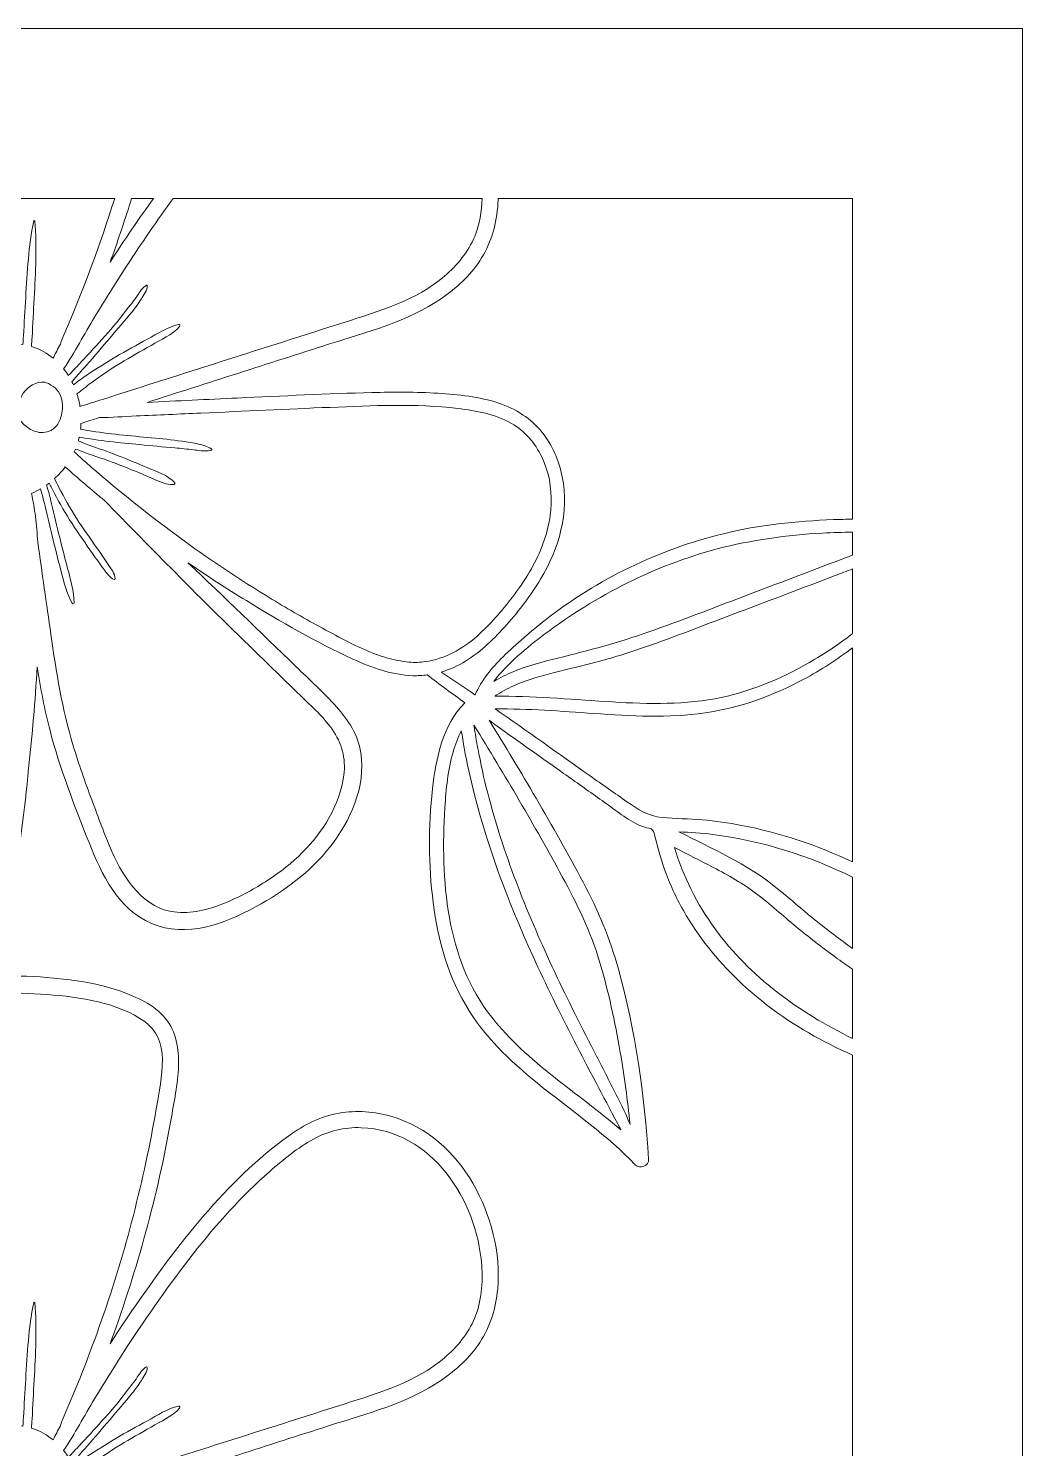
# Model space of a CAD drawing. Extents: x 226 to 1030, y -878 to -133.
# Drawn here: x 497.8 to 585.6, y -258.3 to -133 of the extents above; entities that cross this region are included whole.
import ezdxf

# ---------------------------------------------------------------- set-up
doc = ezdxf.new("R2010")
doc.units = 0
doc.header["$MEASUREMENT"] = 0
doc.layers.add('Layer 1', color=7, linetype='Continuous', lineweight=0)

# ---------------------------------------------------------------- blocks, each defined once
blk = doc.blocks.new('Block_0')
at = {"layer": 'Layer 1'}
for points, knots in [([(585.57, -133.01), (585.57, -133.01), (256.32, -133.01), (256.32, -133.01), (256.32, -133.01), (256.32, -462.26), (256.32, -462.26), (256.32, -462.26), (585.57, -462.26), (585.57, -462.26), (585.57, -462.26), (585.57, -133.01), (585.57, -133.01)], [0, 0, 0, 0, 1, 1, 1, 2, 2, 2, 3, 3, 3, 4, 4, 4, 4]), ([(505.44, -148.01), (504.16, -152.07), (502.67, -156.06), (500.99, -159.98), (500.87, -160.27), (500.74, -160.57), (500.64, -160.87), (500.42, -161.27), (500.21, -161.69), (500.01, -162.11), (499.49, -161.69), (498.91, -161.35), (498.26, -161.13), (498.2, -161.11), (498.15, -161.09), (498.09, -161.08), (498.11, -160.81), (498.13, -160.54), (498.15, -160.27), (498.21, -159.13), (498.27, -157.98), (498.33, -156.82), (498.45, -154.55), (498.59, -152.29), (498.39, -150.01), (498.39, -149.95), (498.3, -149.93), (498.29, -150), (497.83, -152.23), (497.72, -154.49), (497.58, -156.76), (497.52, -157.89), (497.45, -159.01), (497.38, -160.13), (497.36, -160.39), (497.35, -160.65), (497.34, -160.9), (496.85, -160.83), (496.36, -160.82), (495.86, -160.86), (495.88, -160.72), (495.88, -160.57), (495.87, -160.41), (495.83, -159.93), (495.77, -159.44), (495.71, -158.96), (495.6, -158.01), (495.49, -157.06), (495.37, -156.11), (495.26, -155.19), (495.14, -154.27), (495.01, -153.35), (494.94, -152.89), (494.87, -152.43), (494.79, -151.97), (494.7, -151.5), (494.54, -151.04), (494.46, -150.56), (494.43, -150.43), (494.22, -150.46), (494.23, -150.59), (494.25, -151.05), (494.21, -151.51), (494.23, -151.98), (494.26, -152.44), (494.3, -152.9), (494.34, -153.36), (494.44, -154.31), (494.54, -155.25), (494.65, -156.2), (494.76, -157.12), (494.87, -158.05), (494.99, -158.97), (495.04, -159.43), (495.1, -159.89), (495.16, -160.35), (495.19, -160.56), (495.25, -160.75), (495.31, -160.93), (495.21, -160.94), (495.1, -160.96), (495, -160.98), (494.74, -161.03), (494.48, -161.1), (494.23, -161.18), (494.22, -161.17), (494.22, -161.17), (494.22, -161.16), (493.98, -160.87), (493.7, -160.62), (493.47, -160.31), (493.37, -160.18), (493.28, -160.04), (493.18, -159.9), (493.06, -159.52), (492.95, -159.13), (492.85, -158.74), (492.65, -157.97), (492.39, -157.21), (492.17, -156.45), (491.73, -154.96), (491.32, -153.46), (490.96, -151.95), (490.65, -150.65), (490.4, -149.33), (490.17, -148.01), (490.17, -148.01), (505.44, -148.01), (505.44, -148.01)], [0, 0, 0, 0, 1, 1, 1, 2, 2, 2, 3, 3, 3, 4, 4, 4, 5, 5, 5, 6, 6, 6, 7, 7, 7, 8, 8, 8, 9, 9, 9, 10, 10, 10, 11, 11, 11, 12, 12, 12, 13, 13, 13, 14, 14, 14, 15, 15, 15, 16, 16, 16, 17, 17, 17, 18, 18, 18, 19, 19, 19, 20, 20, 20, 21, 21, 21, 22, 22, 22, 23, 23, 23, 24, 24, 24, 25, 25, 25, 26, 26, 26, 27, 27, 27, 28, 28, 28, 29, 29, 29, 30, 30, 30, 31, 31, 31, 32, 32, 32, 33, 33, 33, 34, 34, 34, 35, 35, 35, 36, 36, 36, 36]), ([(537.86, -148.01), (537.83, -149.15), (537.65, -150.3), (537.21, -151.36), (536.64, -152.74), (535.68, -153.9), (534.55, -154.87), (532.04, -157.01), (528.77, -157.97), (525.68, -158.96), (518.57, -161.22), (511.46, -163.49), (504.35, -165.75), (503.69, -165.96), (503.03, -166.17), (502.37, -166.38), (502.31, -166), (502.22, -165.62), (502.1, -165.26), (502.52, -164.94), (502.93, -164.61), (503.35, -164.3), (504.18, -163.68), (505.05, -163.1), (505.94, -162.56), (506.83, -162.02), (507.74, -161.5), (508.65, -160.98), (509.5, -160.49), (510.51, -160.06), (511.17, -159.31), (511.24, -159.23), (511.17, -159.11), (511.07, -159.14), (510.09, -159.34), (509.2, -159.97), (508.33, -160.43), (507.38, -160.94), (506.45, -161.46), (505.53, -162), (504.64, -162.53), (503.75, -163.06), (502.89, -163.66), (502.52, -163.92), (502.14, -164.18), (501.79, -164.47), (501.75, -164.38), (501.71, -164.29), (501.66, -164.2), (501.76, -164.08), (501.86, -163.97), (501.96, -163.84), (502.29, -163.47), (502.62, -163.1), (502.95, -162.73), (503.65, -161.93), (504.34, -161.12), (505.03, -160.31), (505.67, -159.54), (506.34, -158.78), (506.98, -158.01), (507.27, -157.65), (507.54, -157.27), (507.79, -156.88), (508, -156.56), (508.33, -156.11), (508.31, -155.71), (508.31, -155.68), (508.27, -155.65), (508.24, -155.67), (507.89, -155.84), (507.65, -156.3), (507.43, -156.6), (507.15, -156.99), (506.84, -157.38), (506.55, -157.77), (505.93, -158.6), (505.26, -159.39), (504.57, -160.17), (503.89, -160.92), (503.21, -161.67), (502.52, -162.41), (502.16, -162.79), (501.81, -163.17), (501.45, -163.54), (501.42, -163.58), (501.38, -163.61), (501.35, -163.65), (501.24, -163.47), (501.12, -163.29), (500.99, -163.12), (500.97, -163.1), (500.95, -163.07), (500.93, -163.05), (501.92, -161.58), (502.75, -160.01), (503.66, -158.49), (504.57, -156.97), (505.52, -155.46), (506.49, -153.98), (507.81, -151.95), (509.18, -149.96), (510.61, -148.01), (510.61, -148.01), (537.86, -148.01), (537.86, -148.01)], [0, 0, 0, 0, 1, 1, 1, 2, 2, 2, 3, 3, 3, 4, 4, 4, 5, 5, 5, 6, 6, 6, 7, 7, 7, 8, 8, 8, 9, 9, 9, 10, 10, 10, 11, 11, 11, 12, 12, 12, 13, 13, 13, 14, 14, 14, 15, 15, 15, 16, 16, 16, 17, 17, 17, 18, 18, 18, 19, 19, 19, 20, 20, 20, 21, 21, 21, 22, 22, 22, 23, 23, 23, 24, 24, 24, 25, 25, 25, 26, 26, 26, 27, 27, 27, 28, 28, 28, 29, 29, 29, 30, 30, 30, 31, 31, 31, 32, 32, 32, 33, 33, 33, 34, 34, 34, 35, 35, 35, 35]), ([(508.87, -148.01), (508.22, -148.91), (507.58, -149.82), (506.96, -150.73), (506.3, -151.69), (505.66, -152.66), (505.03, -153.63), (505.06, -153.54), (505.1, -153.44), (505.14, -153.35), (505.78, -151.58), (506.37, -149.8), (506.93, -148.01), (506.93, -148.01), (508.87, -148.01), (508.87, -148.01)], [0, 0, 0, 0, 1, 1, 1, 2, 2, 2, 3, 3, 3, 4, 4, 4, 5, 5, 5, 5]), ([(570.57, -176.32), (570, -176.33), (569.44, -176.34), (568.88, -176.36), (565.61, -176.48), (562.34, -176.83), (559.17, -177.6), (553.46, -178.98), (548.06, -181.61), (543.44, -185.22), (542.15, -186.23), (540.89, -187.31), (539.72, -188.46), (538.71, -189.46), (537.83, -190.53), (537.24, -191.81), (537.24, -191.81), (537.23, -191.81), (537.23, -191.81), (536.29, -191.17), (535.35, -190.53), (534.4, -189.9), (534.35, -189.87), (534.3, -189.84), (534.25, -189.81), (535.01, -189.58), (535.73, -189.26), (536.41, -188.84), (537.8, -187.99), (538.98, -186.83), (540.05, -185.61), (541.15, -184.37), (542.17, -183.04), (543.02, -181.62), (544.65, -178.9), (545.57, -175.75), (544.94, -172.58), (544.66, -171.16), (544.07, -169.8), (543.17, -168.67), (542.19, -167.42), (540.83, -166.59), (539.33, -166.08), (537.62, -165.51), (535.76, -165.33), (533.97, -165.21), (532.03, -165.08), (530.08, -165.1), (528.14, -165.15), (524.18, -165.24), (520.22, -165.45), (516.26, -165.63), (513.61, -165.75), (510.96, -165.88), (508.31, -166.01), (513.64, -164.31), (518.97, -162.59), (524.3, -160.89), (527.69, -159.8), (531.31, -158.88), (534.28, -156.84), (535.59, -155.95), (536.76, -154.86), (537.65, -153.53), (538.59, -152.12), (539.09, -150.49), (539.24, -148.8), (539.27, -148.54), (539.27, -148.28), (539.28, -148.01), (539.28, -148.01), (570.57, -148.01), (570.57, -148.01), (570.57, -148.01), (570.57, -176.32), (570.57, -176.32)], [0, 0, 0, 0, 1, 1, 1, 2, 2, 2, 3, 3, 3, 4, 4, 4, 5, 5, 5, 6, 6, 6, 7, 7, 7, 8, 8, 8, 9, 9, 9, 10, 10, 10, 11, 11, 11, 12, 12, 12, 13, 13, 13, 14, 14, 14, 15, 15, 15, 16, 16, 16, 17, 17, 17, 18, 18, 18, 19, 19, 19, 20, 20, 20, 21, 21, 21, 22, 22, 22, 23, 23, 23, 24, 24, 24, 25, 25, 25, 25]), ([(497.41, -167.96), (496.74, -167.3), (496.8, -166.23), (497.22, -165.45), (497.57, -164.8), (498.22, -164.25), (498.98, -164.22), (499.17, -164.21), (499.36, -164.25), (499.53, -164.32), (499.64, -164.36), (499.72, -164.42), (499.8, -164.48), (500.35, -164.76), (500.7, -165.32), (500.8, -165.92), (500.81, -166), (500.82, -166.08), (500.82, -166.17), (500.86, -166.68), (500.75, -167.22), (500.54, -167.69), (500.47, -167.86), (500.35, -168.01), (500.23, -168.15), (500.11, -168.28), (499.97, -168.4), (499.82, -168.48), (499.39, -168.7), (498.89, -168.74), (498.43, -168.57), (498.05, -168.44), (497.7, -168.24), (497.41, -167.96)], [0, 0, 0, 0, 1, 1, 1, 2, 2, 2, 3, 3, 3, 4, 4, 4, 5, 5, 5, 6, 6, 6, 7, 7, 7, 8, 8, 8, 9, 9, 9, 10, 10, 10, 11, 11, 11, 11]), ([(502.89, -171.3), (502.55, -171), (502.21, -170.69), (501.87, -170.39), (501.91, -170.3), (501.94, -170.22), (501.98, -170.13), (502.17, -170.2), (502.35, -170.27), (502.52, -170.33), (503.41, -170.66), (504.32, -170.95), (505.21, -171.28), (506.13, -171.63), (507.05, -172), (507.96, -172.38), (508.81, -172.73), (509.76, -173.3), (510.68, -173.26), (510.76, -173.25), (510.78, -173.17), (510.74, -173.12), (510.15, -172.42), (509.13, -172.12), (508.31, -171.77), (507.43, -171.4), (506.55, -171.03), (505.66, -170.69), (504.81, -170.36), (503.95, -170.06), (503.09, -169.76), (502.8, -169.65), (502.51, -169.53), (502.23, -169.41), (502.26, -169.3), (502.29, -169.18), (502.31, -169.07), (504.08, -169.4), (505.87, -169.57), (507.65, -169.74), (508.68, -169.83), (509.7, -169.94), (510.73, -170.03), (511.29, -170.08), (511.85, -170.13), (512.4, -170.2), (512.62, -170.23), (512.84, -170.26), (513.06, -170.28), (513.37, -170.3), (513.61, -170.28), (513.92, -170.26), (514, -170.25), (514.04, -170.14), (513.96, -170.1), (513.58, -169.92), (513.25, -169.78), (512.83, -169.69), (512.35, -169.59), (511.87, -169.52), (511.39, -169.45), (510.48, -169.31), (509.58, -169.22), (508.67, -169.14), (506.8, -168.96), (504.92, -168.81), (503.06, -168.49), (502.85, -168.45), (502.64, -168.41), (502.42, -168.37), (502.44, -168.2), (502.46, -168.04), (502.46, -167.87), (502.99, -167.7), (503.52, -167.53), (504.06, -167.36), (505.15, -167.34), (506.25, -167.27), (507.34, -167.21), (509.25, -167.13), (511.15, -167.04), (513.05, -166.96), (516.85, -166.79), (520.65, -166.6), (524.45, -166.45), (528.18, -166.3), (531.99, -166.11), (535.71, -166.55), (537.34, -166.75), (539.02, -167.04), (540.46, -167.87), (541.65, -168.55), (542.54, -169.6), (543.13, -170.83), (544.39, -173.43), (544.12, -176.49), (543.01, -179.08), (542.38, -180.56), (541.52, -181.93), (540.55, -183.19), (539.6, -184.43), (538.56, -185.63), (537.39, -186.67), (536.13, -187.78), (534.56, -188.65), (532.88, -188.89), (532.4, -188.96), (531.9, -188.98), (531.41, -188.93), (531.07, -188.9), (530.73, -188.85), (530.4, -188.79), (529.74, -188.65), (529.1, -188.46), (528.47, -188.23), (526.84, -187.62), (525.31, -186.77), (523.79, -185.95), (522.29, -185.14), (520.81, -184.29), (519.34, -183.4), (513.52, -179.87), (508, -175.79), (502.89, -171.3)], [0, 0, 0, 0, 1, 1, 1, 2, 2, 2, 3, 3, 3, 4, 4, 4, 5, 5, 5, 6, 6, 6, 7, 7, 7, 8, 8, 8, 9, 9, 9, 10, 10, 10, 11, 11, 11, 12, 12, 12, 13, 13, 13, 14, 14, 14, 15, 15, 15, 16, 16, 16, 17, 17, 17, 18, 18, 18, 19, 19, 19, 20, 20, 20, 21, 21, 21, 22, 22, 22, 23, 23, 23, 24, 24, 24, 25, 25, 25, 26, 26, 26, 27, 27, 27, 28, 28, 28, 29, 29, 29, 30, 30, 30, 31, 31, 31, 32, 32, 32, 33, 33, 33, 34, 34, 34, 35, 35, 35, 36, 36, 36, 37, 37, 37, 38, 38, 38, 39, 39, 39, 40, 40, 40, 41, 41, 41, 41]), ([(498.89, -173.64), (499, -174.03), (499.11, -174.42), (499.2, -174.81), (499.44, -175.8), (499.67, -176.8), (499.92, -177.79), (500.17, -178.81), (500.42, -179.82), (500.68, -180.83), (500.94, -181.83), (501.17, -182.85), (501.69, -183.74), (501.73, -183.82), (501.85, -183.79), (501.85, -183.7), (501.84, -182.66), (501.54, -181.66), (501.28, -180.66), (501.01, -179.63), (500.75, -178.59), (500.49, -177.56), (500.25, -176.56), (500.02, -175.57), (499.78, -174.58), (499.67, -174.15), (499.56, -173.72), (499.42, -173.3), (499.49, -173.25), (499.56, -173.19), (499.64, -173.14), (499.81, -173.44), (499.97, -173.74), (500.13, -174.05), (500.6, -174.96), (501.11, -175.85), (501.67, -176.71), (502.25, -177.6), (502.87, -178.47), (503.48, -179.34), (503.81, -179.81), (504.13, -180.27), (504.47, -180.72), (504.73, -181.06), (504.99, -181.49), (505.4, -181.65), (505.44, -181.66), (505.47, -181.63), (505.47, -181.59), (505.47, -181.12), (505.11, -180.69), (504.86, -180.32), (504.55, -179.84), (504.23, -179.38), (503.9, -178.92), (503.28, -178.03), (502.65, -177.14), (502.06, -176.23), (501.49, -175.35), (501, -174.44), (500.51, -173.51), (500.39, -173.28), (500.26, -173), (500.12, -172.74), (500.47, -172.42), (500.8, -172.08), (501.08, -171.71), (502.21, -172.72), (503.37, -173.71), (504.55, -174.68), (504.63, -174.75), (504.7, -174.83), (504.77, -174.91), (505.37, -175.54), (505.99, -176.17), (506.6, -176.79), (507.84, -178.04), (509.07, -179.29), (510.3, -180.54), (512.75, -183.04), (515.26, -185.49), (517.77, -187.94), (519.02, -189.16), (520.28, -190.38), (521.54, -191.61), (522.6, -192.64), (523.76, -193.64), (524.62, -194.85), (525.49, -196.07), (525.85, -197.42), (525.66, -198.91), (525.48, -200.23), (525.02, -201.5), (524.37, -202.66), (523.1, -204.93), (521.12, -206.77), (518.95, -208.18), (517.81, -208.92), (516.6, -209.59), (515.34, -210.12), (513.96, -210.7), (512.46, -211.13), (510.95, -211.01), (508.01, -210.78), (506.28, -208.09), (505.19, -205.64), (504.53, -204.15), (503.98, -202.6), (503.41, -201.08), (502.82, -199.51), (502.26, -197.93), (501.78, -196.32), (500.8, -193.1), (500.28, -189.79), (499.8, -186.47), (499.41, -183.76), (499.03, -181.05), (498.65, -178.34), (498.59, -177.59), (498.53, -176.84), (498.44, -176.09), (498.35, -175.39), (498.24, -174.72), (498.09, -174.04), (498.36, -173.93), (498.63, -173.79), (498.89, -173.64)], [0, 0, 0, 0, 1, 1, 1, 2, 2, 2, 3, 3, 3, 4, 4, 4, 5, 5, 5, 6, 6, 6, 7, 7, 7, 8, 8, 8, 9, 9, 9, 10, 10, 10, 11, 11, 11, 12, 12, 12, 13, 13, 13, 14, 14, 14, 15, 15, 15, 16, 16, 16, 17, 17, 17, 18, 18, 18, 19, 19, 19, 20, 20, 20, 21, 21, 21, 22, 22, 22, 23, 23, 23, 24, 24, 24, 25, 25, 25, 26, 26, 26, 27, 27, 27, 28, 28, 28, 29, 29, 29, 30, 30, 30, 31, 31, 31, 32, 32, 32, 33, 33, 33, 34, 34, 34, 35, 35, 35, 36, 36, 36, 37, 37, 37, 38, 38, 38, 39, 39, 39, 40, 40, 40, 41, 41, 41, 42, 42, 42, 42]), ([(570.57, -179.49), (570.24, -179.61), (569.91, -179.74), (569.57, -179.87), (566.73, -180.95), (563.87, -182.03), (561.02, -183.11), (558.22, -184.18), (555.42, -185.27), (552.58, -186.27), (549.94, -187.19), (547.27, -187.92), (544.55, -188.58), (543.21, -188.9), (541.88, -189.25), (540.6, -189.78), (540.01, -190.03), (539.44, -190.31), (538.89, -190.63), (540.16, -189.02), (541.79, -187.66), (543.41, -186.45), (545.68, -184.75), (548.12, -183.23), (550.65, -181.97), (553.19, -180.7), (555.85, -179.68), (558.6, -178.95), (561.65, -178.15), (564.77, -177.72), (567.92, -177.55), (568.8, -177.5), (569.69, -177.48), (570.57, -177.47), (570.57, -177.47), (570.57, -179.49), (570.57, -179.49)], [0, 0, 0, 0, 1, 1, 1, 2, 2, 2, 3, 3, 3, 4, 4, 4, 5, 5, 5, 6, 6, 6, 7, 7, 7, 8, 8, 8, 9, 9, 9, 10, 10, 10, 11, 11, 11, 12, 12, 12, 12]), ([(570.57, -271.77), (570, -271.78), (569.44, -271.79), (568.88, -271.81), (565.61, -271.93), (562.34, -272.29), (559.17, -273.06), (553.46, -274.43), (548.06, -277.06), (543.44, -280.67), (542.15, -281.68), (540.89, -282.76), (539.72, -283.92), (538.71, -284.91), (537.83, -285.99), (537.24, -287.26), (537.24, -287.26), (537.23, -287.26), (537.23, -287.26), (536.29, -286.62), (535.35, -285.98), (534.4, -285.35), (534.35, -285.32), (534.3, -285.29), (534.25, -285.26), (535.01, -285.04), (535.73, -284.71), (536.41, -284.3), (537.8, -283.44), (538.98, -282.29), (540.05, -281.07), (541.15, -279.82), (542.17, -278.5), (543.02, -277.08), (544.65, -274.35), (545.57, -271.2), (544.94, -268.03), (544.66, -266.61), (544.07, -265.26), (543.17, -264.12), (542.19, -262.87), (540.83, -262.04), (539.33, -261.54), (537.62, -260.96), (535.76, -260.78), (533.97, -260.66), (532.03, -260.54), (530.08, -260.55), (528.14, -260.6), (524.18, -260.69), (520.22, -260.91), (516.26, -261.09), (513.61, -261.21), (510.96, -261.34), (508.31, -261.47), (513.64, -259.77), (518.97, -258.04), (524.3, -256.34), (527.69, -255.26), (531.31, -254.33), (534.28, -252.3), (535.59, -251.4), (536.76, -250.31), (537.65, -248.99), (538.59, -247.57), (539.09, -245.94), (539.24, -244.26), (539.54, -241.08), (538.63, -237.68), (537.05, -234.93), (535.46, -232.16), (532.98, -229.95), (529.89, -229.03), (528.38, -228.58), (526.79, -228.48), (525.24, -228.73), (523.61, -229), (522.13, -229.78), (520.8, -230.73), (518.01, -232.73), (515.54, -235.18), (513.31, -237.78), (511.02, -240.44), (508.94, -243.29), (506.96, -246.18), (506.3, -247.14), (505.66, -248.11), (505.03, -249.08), (505.06, -248.99), (505.1, -248.89), (505.14, -248.8), (506.28, -245.65), (507.3, -242.44), (508.19, -239.21), (509.07, -235.97), (509.81, -232.69), (510.39, -229.38), (510.67, -227.8), (511, -226.18), (511.07, -224.57), (511.13, -223.08), (510.87, -221.56), (509.91, -220.37), (508.93, -219.17), (507.39, -218.49), (505.97, -217.98), (504.43, -217.43), (502.82, -217.13), (501.21, -216.94), (498.17, -216.59), (494.67, -216.23), (491.95, -217.92), (489.43, -219.47), (488.06, -222.31), (487.6, -225.15), (487.33, -226.84), (487.32, -228.56), (487.37, -230.27), (487.43, -231.93), (487.52, -233.58), (487.64, -235.23), (487.89, -238.55), (488.3, -241.86), (488.93, -245.12), (489.25, -246.76), (489.61, -248.39), (490.09, -249.99), (490.25, -250.51), (490.41, -251.04), (490.58, -251.57), (490.29, -251.13), (490, -250.7), (489.71, -250.26), (488.09, -247.81), (486.5, -245.34), (484.91, -242.87), (483.34, -240.45), (481.78, -238.01), (480.01, -235.73), (478.44, -233.7), (476.59, -231.68), (474.16, -230.71), (472.94, -230.22), (471.64, -230.07), (470.35, -230.29), (469.37, -230.46), (468.24, -230.91), (467.61, -231.74), (467.19, -231.46), (466.76, -231.21), (466.3, -230.99), (461.9, -228.9), (457.01, -229.89), (452.57, -231.74), (452.6, -231.71), (452.62, -231.69), (452.65, -231.66), (453.64, -230.63), (454.61, -229.58), (455.57, -228.51), (457.21, -226.66), (458.77, -224.74), (460.29, -222.79), (460.29, -222.79), (460.3, -222.79), (460.3, -222.79), (460.52, -222.8), (460.74, -222.78), (460.96, -222.76), (461.36, -222.72), (461.77, -222.69), (462.17, -222.63), (463.04, -222.51), (463.9, -222.31), (464.75, -222.08), (465.43, -221.9), (466.11, -221.7), (466.78, -221.48), (467.32, -221.59), (468.02, -221.4), (468.5, -221.32), (469.92, -221.1), (471.23, -220.56), (472.46, -219.83), (472.97, -219.52), (473.48, -219.18), (473.83, -218.7), (474.11, -218.33), (474.46, -217.68), (473.98, -217.33), (473.43, -216.94), (472.6, -217.13), (471.98, -217.21), (471.24, -217.29), (470.54, -217.45), (469.85, -217.74), (469.09, -218.07), (468.32, -218.4), (467.63, -218.86), (467.14, -219.18), (466.63, -219.56), (466.38, -220.08), (466.25, -220.24), (466.15, -220.42), (466.11, -220.61), (465.56, -220.78), (465.02, -220.94), (464.47, -221.08), (463.66, -221.3), (462.86, -221.5), (462.05, -221.71), (461.66, -221.81), (461.27, -221.93), (460.87, -222.03), (460.91, -221.99), (460.94, -221.95), (460.97, -221.9), (463.16, -219.03), (465.22, -216.03), (467.07, -212.91), (467.25, -212.86), (467.41, -212.8), (467.58, -212.75), (468.04, -212.61), (468.5, -212.46), (468.96, -212.3), (469.86, -211.98), (470.74, -211.62), (471.62, -211.23), (472.33, -210.91), (473.05, -210.59), (473.69, -210.14), (473.73, -210.11), (473.76, -210.08), (473.8, -210.06), (473.88, -210.06), (473.97, -210.05), (474.06, -210.03), (475.63, -211.34), (477.66, -212.17), (479.54, -212.9), (482.84, -214.18), (486.26, -215.35), (489.83, -215.47), (490.67, -215.49), (491.6, -215.53), (492.41, -215.26), (493.19, -214.99), (493.74, -214.41), (494.21, -213.74), (495.15, -212.38), (495.75, -210.78), (496.17, -209.18), (497.12, -205.65), (497.47, -201.96), (497.84, -198.33), (498.15, -195.34), (498.42, -192.35), (498.6, -189.36), (498.89, -191.24), (499.24, -193.13), (499.73, -194.98), (500.61, -198.35), (501.89, -201.62), (503.17, -204.86), (504.27, -207.64), (505.75, -210.76), (508.68, -212), (511.78, -213.31), (515.14, -212.03), (517.91, -210.51), (520.35, -209.18), (522.68, -207.47), (524.41, -205.28), (526.23, -202.98), (527.62, -199.94), (527.16, -196.94), (526.92, -195.37), (526.05, -194.04), (525.01, -192.88), (523.89, -191.62), (522.63, -190.48), (521.42, -189.31), (518.26, -186.25), (515.1, -183.19), (511.9, -180.16), (513.59, -181.32), (515.31, -182.44), (517.06, -183.51), (520.09, -185.37), (523.21, -187.18), (526.45, -188.66), (528.12, -189.43), (529.89, -190.06), (531.75, -190.13), (532.18, -190.14), (532.61, -190.12), (533.02, -190.06), (534.11, -190.9), (535.23, -191.72), (536.34, -192.52), (534.4, -194.49), (533.78, -197.45), (533.48, -200.13), (533.13, -203.44), (533.12, -206.86), (533.55, -210.16), (533.98, -213.51), (534.9, -216.82), (536.72, -219.7), (538.41, -222.37), (540.75, -224.51), (543.2, -226.46), (545.98, -228.67), (548.92, -230.71), (551.38, -233.29), (551.79, -233.71), (552.6, -233.39), (552.56, -232.79), (552.2, -227.16), (551.4, -221.48), (549.89, -216.04), (549.15, -213.35), (548.1, -210.81), (546.78, -208.35), (545.45, -205.86), (544.06, -203.4), (542.63, -200.95), (541.29, -198.64), (539.9, -196.35), (538.49, -194.07), (538.53, -194.1), (538.56, -194.13), (538.6, -194.15), (540.74, -195.7), (542.9, -197.22), (545.06, -198.75), (546.13, -199.5), (547.19, -200.26), (548.26, -201.02), (549.28, -201.74), (550.28, -202.55), (551.38, -203.15), (551.66, -203.29), (551.94, -203.41), (552.22, -203.51), (552.47, -203.59), (552.77, -203.56), (552.93, -203.79), (553.01, -203.9), (553.04, -204.04), (553.08, -204.17), (553.4, -205.35), (553.69, -206.53), (554.13, -207.67), (554.61, -208.92), (555.19, -210.13), (555.88, -211.29), (557.23, -213.54), (558.92, -215.58), (560.84, -217.37), (561.56, -218.03), (562.31, -218.66), (563.09, -219.26), (565.4, -221.02), (567.92, -222.45), (570.57, -223.62), (570.57, -223.62), (570.57, -271.77), (570.57, -271.77)], [0, 0, 0, 0, 1, 1, 1, 2, 2, 2, 3, 3, 3, 4, 4, 4, 5, 5, 5, 6, 6, 6, 7, 7, 7, 8, 8, 8, 9, 9, 9, 10, 10, 10, 11, 11, 11, 12, 12, 12, 13, 13, 13, 14, 14, 14, 15, 15, 15, 16, 16, 16, 17, 17, 17, 18, 18, 18, 19, 19, 19, 20, 20, 20, 21, 21, 21, 22, 22, 22, 23, 23, 23, 24, 24, 24, 25, 25, 25, 26, 26, 26, 27, 27, 27, 28, 28, 28, 29, 29, 29, 30, 30, 30, 31, 31, 31, 32, 32, 32, 33, 33, 33, 34, 34, 34, 35, 35, 35, 36, 36, 36, 37, 37, 37, 38, 38, 38, 39, 39, 39, 40, 40, 40, 41, 41, 41, 42, 42, 42, 43, 43, 43, 44, 44, 44, 45, 45, 45, 46, 46, 46, 47, 47, 47, 48, 48, 48, 49, 49, 49, 50, 50, 50, 51, 51, 51, 52, 52, 52, 53, 53, 53, 54, 54, 54, 55, 55, 55, 56, 56, 56, 57, 57, 57, 58, 58, 58, 59, 59, 59, 60, 60, 60, 61, 61, 61, 62, 62, 62, 63, 63, 63, 64, 64, 64, 65, 65, 65, 66, 66, 66, 67, 67, 67, 68, 68, 68, 69, 69, 69, 70, 70, 70, 71, 71, 71, 72, 72, 72, 73, 73, 73, 74, 74, 74, 75, 75, 75, 76, 76, 76, 77, 77, 77, 78, 78, 78, 79, 79, 79, 80, 80, 80, 81, 81, 81, 82, 82, 82, 83, 83, 83, 84, 84, 84, 85, 85, 85, 86, 86, 86, 87, 87, 87, 88, 88, 88, 89, 89, 89, 90, 90, 90, 91, 91, 91, 92, 92, 92, 93, 93, 93, 94, 94, 94, 95, 95, 95, 96, 96, 96, 97, 97, 97, 98, 98, 98, 99, 99, 99, 100, 100, 100, 101, 101, 101, 102, 102, 102, 103, 103, 103, 104, 104, 104, 105, 105, 105, 106, 106, 106, 107, 107, 107, 108, 108, 108, 109, 109, 109, 110, 110, 110, 111, 111, 111, 112, 112, 112, 113, 113, 113, 114, 114, 114, 115, 115, 115, 116, 116, 116, 117, 117, 117, 118, 118, 118, 119, 119, 119, 120, 120, 120, 121, 121, 121, 122, 122, 122, 123, 123, 123, 123]), ([(570.57, -186.39), (570.54, -186.41), (570.52, -186.44), (570.49, -186.46), (569.33, -187.4), (568.05, -188.21), (566.76, -188.96), (564.16, -190.45), (561.37, -191.62), (558.42, -192.16), (555.24, -192.74), (551.97, -192.62), (548.77, -192.41), (545.51, -192.19), (542.26, -191.93), (538.99, -191.94), (539.07, -191.89), (539.15, -191.83), (539.23, -191.78), (539.74, -191.46), (540.28, -191.18), (540.83, -190.94), (541.94, -190.47), (543.1, -190.14), (544.26, -189.84), (545.48, -189.53), (546.7, -189.27), (547.91, -188.95), (549.33, -188.57), (550.73, -188.13), (552.12, -187.65), (554.95, -186.67), (557.74, -185.57), (560.54, -184.51), (563.37, -183.44), (566.19, -182.37), (569.02, -181.3), (569.53, -181.1), (570.05, -180.91), (570.57, -180.71), (570.57, -180.71), (570.57, -186.39), (570.57, -186.39)], [0, 0, 0, 0, 1, 1, 1, 2, 2, 2, 3, 3, 3, 4, 4, 4, 5, 5, 5, 6, 6, 6, 7, 7, 7, 8, 8, 8, 9, 9, 9, 10, 10, 10, 11, 11, 11, 12, 12, 12, 13, 13, 13, 14, 14, 14, 14]), ([(570.57, -206.57), (567.44, -205.1), (564.15, -203.98), (560.76, -203.34), (559.61, -203.12), (558.45, -202.96), (557.29, -202.85), (556.11, -202.74), (554.93, -202.77), (553.76, -202.65), (552.56, -202.52), (551.61, -201.94), (550.65, -201.26), (549.56, -200.5), (548.48, -199.73), (547.39, -198.97), (544.6, -197.01), (541.83, -195.01), (539.03, -193.06), (541.94, -193.05), (544.83, -193.26), (547.74, -193.47), (551, -193.7), (554.3, -193.88), (557.55, -193.41), (560.62, -192.97), (563.53, -191.9), (566.26, -190.44), (567.76, -189.63), (569.22, -188.7), (570.57, -187.66), (570.57, -187.66), (570.57, -206.57), (570.57, -206.57)], [0, 0, 0, 0, 1, 1, 1, 2, 2, 2, 3, 3, 3, 4, 4, 4, 5, 5, 5, 6, 6, 6, 7, 7, 7, 8, 8, 8, 9, 9, 9, 10, 10, 10, 11, 11, 11, 11]), ([(542.36, -214.9), (544.64, -219.93), (547.25, -224.79), (549.83, -229.67), (549.92, -229.85), (550.01, -230.03), (550.11, -230.21), (546.28, -226.92), (541.87, -224.27), (538.72, -220.28), (534.63, -215.07), (534.2, -208.13), (534.58, -201.78), (534.68, -200.12), (534.85, -198.47), (535.3, -196.87), (535.49, -196.22), (535.74, -195.59), (536.03, -194.99), (536.06, -195.16), (536.1, -195.33), (536.12, -195.5), (536.33, -196.85), (536.6, -198.2), (536.92, -199.54), (538.16, -204.84), (540.11, -209.95), (542.36, -214.9)], [0, 0, 0, 0, 1, 1, 1, 2, 2, 2, 3, 3, 3, 4, 4, 4, 5, 5, 5, 6, 6, 6, 7, 7, 7, 8, 8, 8, 9, 9, 9, 9]), ([(537.14, -194.51), (539.87, -198.89), (542.48, -203.34), (544.94, -207.87), (546.26, -210.29), (547.44, -212.73), (548.24, -215.37), (549.03, -217.99), (549.59, -220.68), (550.06, -223.37), (550.42, -225.48), (550.71, -227.61), (550.92, -229.74), (550.61, -228.91), (550.22, -228.12), (549.82, -227.34), (549.2, -226.12), (548.58, -224.91), (547.95, -223.7), (546.69, -221.25), (545.45, -218.79), (544.28, -216.3), (541.96, -211.36), (539.89, -206.27), (538.49, -200.98), (538.14, -199.68), (537.84, -198.36), (537.58, -197.04), (537.45, -196.38), (537.34, -195.71), (537.23, -195.05), (537.2, -194.87), (537.17, -194.69), (537.14, -194.51)], [0, 0, 0, 0, 1, 1, 1, 2, 2, 2, 3, 3, 3, 4, 4, 4, 5, 5, 5, 6, 6, 6, 7, 7, 7, 8, 8, 8, 9, 9, 9, 10, 10, 10, 11, 11, 11, 11]), ([(570.57, -214.21), (569.45, -213.4), (568.34, -212.57), (567.26, -211.7), (566.09, -210.76), (564.97, -209.75), (563.8, -208.81), (561.23, -206.74), (558.17, -205.39), (555.23, -203.91), (556.23, -203.95), (557.23, -204.01), (558.22, -204.14), (562.52, -204.68), (566.68, -206.02), (570.57, -207.91), (570.57, -207.91), (570.57, -214.21), (570.57, -214.21)], [0, 0, 0, 0, 1, 1, 1, 2, 2, 2, 3, 3, 3, 4, 4, 4, 5, 5, 5, 6, 6, 6, 6]), ([(570.57, -222.15), (565.86, -219.86), (561.5, -216.7), (558.41, -212.45), (556.83, -210.27), (555.61, -207.85), (554.84, -205.28), (555.98, -205.87), (557.12, -206.46), (558.27, -207.05), (559.6, -207.75), (560.91, -208.48), (562.11, -209.4), (563.3, -210.31), (564.41, -211.31), (565.56, -212.26), (566.69, -213.2), (567.86, -214.1), (569.05, -214.97), (569.55, -215.33), (570.06, -215.69), (570.57, -216.04), (570.57, -216.04), (570.57, -222.15), (570.57, -222.15)], [0, 0, 0, 0, 1, 1, 1, 2, 2, 2, 3, 3, 3, 4, 4, 4, 5, 5, 5, 6, 6, 6, 7, 7, 7, 8, 8, 8, 8]), ([(500.99, -255.44), (500.87, -255.72), (500.74, -256.02), (500.64, -256.32), (500.42, -256.73), (500.21, -257.14), (500.01, -257.56), (499.49, -257.14), (498.91, -256.81), (498.26, -256.59), (498.2, -256.56), (498.15, -256.55), (498.09, -256.53), (498.11, -256.26), (498.13, -256), (498.15, -255.73), (498.21, -254.58), (498.27, -253.43), (498.33, -252.28), (498.45, -250), (498.59, -247.74), (498.39, -245.46), (498.39, -245.41), (498.3, -245.39), (498.29, -245.45), (497.83, -247.69), (497.72, -249.94), (497.58, -252.21), (497.52, -253.34), (497.45, -254.46), (497.38, -255.59), (497.36, -255.85), (497.35, -256.1), (497.34, -256.36), (496.85, -256.28), (496.36, -256.28), (495.86, -256.32), (495.88, -256.17), (495.88, -256.02), (495.87, -255.87), (495.83, -255.38), (495.77, -254.89), (495.71, -254.41), (495.6, -253.46), (495.49, -252.51), (495.37, -251.57), (495.26, -250.64), (495.14, -249.72), (495.01, -248.8), (494.94, -248.34), (494.87, -247.89), (494.79, -247.43), (494.7, -246.95), (494.54, -246.49), (494.46, -246.01), (494.43, -245.88), (494.22, -245.91), (494.23, -246.05), (494.25, -246.51), (494.21, -246.97), (494.23, -247.43), (494.26, -247.89), (494.3, -248.35), (494.34, -248.81), (494.44, -249.76), (494.54, -250.71), (494.65, -251.66), (494.76, -252.58), (494.87, -253.5), (494.99, -254.42), (495.04, -254.88), (495.1, -255.34), (495.16, -255.8), (495.19, -256.01), (495.25, -256.2), (495.31, -256.38), (495.21, -256.4), (495.1, -256.41), (495, -256.44), (494.74, -256.48), (494.48, -256.55), (494.23, -256.63), (494.22, -256.63), (494.22, -256.62), (494.22, -256.62), (493.98, -256.32), (493.7, -256.08), (493.47, -255.76), (493.37, -255.63), (493.28, -255.49), (493.18, -255.36), (493.06, -254.97), (492.95, -254.58), (492.85, -254.19), (492.65, -253.42), (492.39, -252.66), (492.17, -251.9), (491.73, -250.41), (491.32, -248.92), (490.96, -247.41), (490.23, -244.32), (489.74, -241.19), (489.42, -238.04), (489.09, -234.88), (488.85, -231.67), (488.88, -228.5), (488.9, -225.72), (489.33, -222.71), (491.21, -220.52), (492.07, -219.51), (493.16, -218.81), (494.45, -218.47), (495.89, -218.09), (497.41, -218.13), (498.89, -218.23), (501.85, -218.42), (505.08, -218.8), (507.67, -220.37), (508.83, -221.07), (509.51, -222.12), (509.62, -223.47), (509.74, -224.91), (509.45, -226.35), (509.21, -227.76), (508.68, -230.92), (508.01, -234.07), (507.23, -237.19), (505.67, -243.45), (503.53, -249.51), (500.99, -255.44)], [0, 0, 0, 0, 1, 1, 1, 2, 2, 2, 3, 3, 3, 4, 4, 4, 5, 5, 5, 6, 6, 6, 7, 7, 7, 8, 8, 8, 9, 9, 9, 10, 10, 10, 11, 11, 11, 12, 12, 12, 13, 13, 13, 14, 14, 14, 15, 15, 15, 16, 16, 16, 17, 17, 17, 18, 18, 18, 19, 19, 19, 20, 20, 20, 21, 21, 21, 22, 22, 22, 23, 23, 23, 24, 24, 24, 25, 25, 25, 26, 26, 26, 27, 27, 27, 28, 28, 28, 29, 29, 29, 30, 30, 30, 31, 31, 31, 32, 32, 32, 33, 33, 33, 34, 34, 34, 35, 35, 35, 36, 36, 36, 37, 37, 37, 38, 38, 38, 39, 39, 39, 40, 40, 40, 41, 41, 41, 42, 42, 42, 43, 43, 43, 43]), ([(504.35, -261.2), (503.69, -261.41), (503.03, -261.63), (502.37, -261.84), (502.31, -261.46), (502.22, -261.08), (502.1, -260.71), (502.52, -260.39), (502.93, -260.07), (503.35, -259.76), (504.18, -259.14), (505.05, -258.56), (505.94, -258.02), (506.83, -257.47), (507.74, -256.96), (508.65, -256.44), (509.5, -255.94), (510.51, -255.51), (511.17, -254.77), (511.24, -254.69), (511.17, -254.57), (511.07, -254.59), (510.09, -254.79), (509.2, -255.42), (508.33, -255.89), (507.38, -256.39), (506.45, -256.91), (505.53, -257.45), (504.64, -257.98), (503.75, -258.52), (502.89, -259.11), (502.52, -259.37), (502.14, -259.64), (501.79, -259.93), (501.75, -259.84), (501.71, -259.74), (501.66, -259.65), (501.76, -259.54), (501.86, -259.42), (501.96, -259.3), (502.29, -258.93), (502.62, -258.56), (502.95, -258.18), (503.65, -257.38), (504.34, -256.58), (505.03, -255.76), (505.67, -254.99), (506.34, -254.24), (506.98, -253.46), (507.27, -253.1), (507.54, -252.72), (507.79, -252.33), (508, -252.01), (508.33, -251.57), (508.31, -251.17), (508.31, -251.13), (508.27, -251.11), (508.24, -251.12), (507.89, -251.29), (507.65, -251.75), (507.43, -252.05), (507.15, -252.45), (506.84, -252.83), (506.55, -253.22), (505.93, -254.06), (505.26, -254.85), (504.57, -255.62), (503.89, -256.38), (503.21, -257.12), (502.52, -257.86), (502.16, -258.24), (501.81, -258.62), (501.45, -259), (501.42, -259.03), (501.38, -259.07), (501.35, -259.1), (501.24, -258.92), (501.12, -258.75), (500.99, -258.58), (500.97, -258.55), (500.95, -258.53), (500.93, -258.5), (501.92, -257.03), (502.75, -255.46), (503.66, -253.95), (504.57, -252.42), (505.52, -250.92), (506.49, -249.43), (508.34, -246.6), (510.28, -243.81), (512.37, -241.15), (514.41, -238.55), (516.63, -236.07), (519.12, -233.88), (520.32, -232.83), (521.58, -231.79), (522.99, -231.02), (524.29, -230.31), (525.71, -229.96), (527.2, -230.02), (533.44, -230.23), (537.39, -236.42), (537.83, -242.14), (537.95, -243.71), (537.82, -245.34), (537.21, -246.81), (536.64, -248.19), (535.68, -249.36), (534.55, -250.32), (532.04, -252.46), (528.77, -253.42), (525.68, -254.41), (518.57, -256.68), (511.46, -258.94), (504.35, -261.2)], [0, 0, 0, 0, 1, 1, 1, 2, 2, 2, 3, 3, 3, 4, 4, 4, 5, 5, 5, 6, 6, 6, 7, 7, 7, 8, 8, 8, 9, 9, 9, 10, 10, 10, 11, 11, 11, 12, 12, 12, 13, 13, 13, 14, 14, 14, 15, 15, 15, 16, 16, 16, 17, 17, 17, 18, 18, 18, 19, 19, 19, 20, 20, 20, 21, 21, 21, 22, 22, 22, 23, 23, 23, 24, 24, 24, 25, 25, 25, 26, 26, 26, 27, 27, 27, 28, 28, 28, 29, 29, 29, 30, 30, 30, 31, 31, 31, 32, 32, 32, 33, 33, 33, 34, 34, 34, 35, 35, 35, 36, 36, 36, 37, 37, 37, 38, 38, 38, 38])]:
    blk.add_open_spline(points, degree=3, knots=knots, dxfattribs=at)

msp = doc.modelspace()

# ---------------------------------------------------------------- block references
at = {"layer": 'Layer 1'}
msp.add_blockref('Block_0', (0, 0), dxfattribs=at)

doc.saveas('drawing.dxf')
